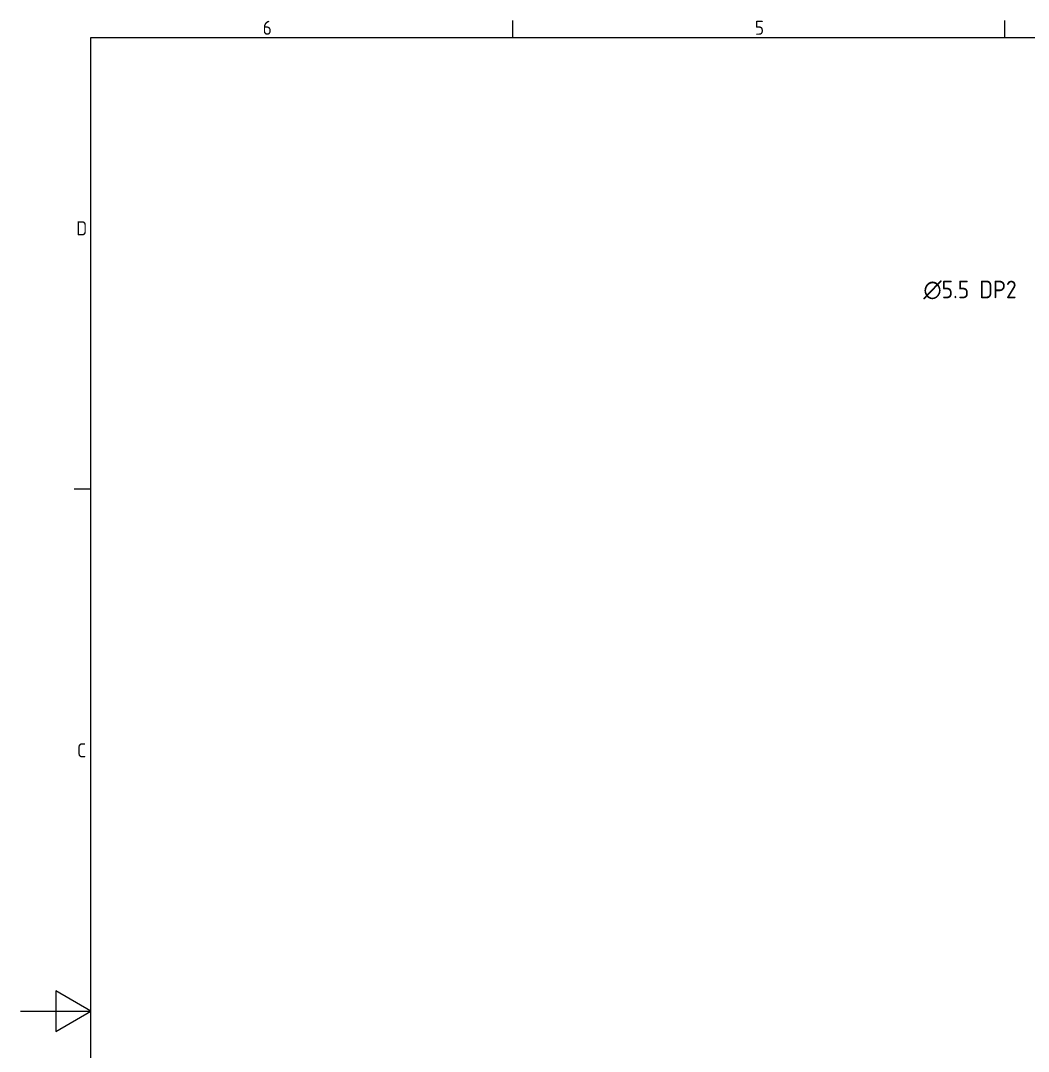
# Model space of a CAD drawing. Header units: millimetres. Extents: x 0 to 2100, y 0 to 1485.
# Drawn here: x 0 to 717, y 714 to 1447 of the extents above; entities that cross this region are included whole.
import ezdxf

# ---------------------------------------------------------------- set-up
doc = ezdxf.new("R2010")
doc.units = ezdxf.units.MM
doc.header["$LTSCALE"] = 5
doc.layers.get('0').update_dxf_attribs({"color": 3, "lineweight": 25})
doc.layers.add('경계(ISO)', color=7, linetype='Continuous', lineweight=25)
doc.layers.add('기호(ISO)', color=5, linetype='Continuous', lineweight=25)
doc.styles.add('문자 텍스트_PSTEK_POSCO', font='isocp.shx')
doc.styles.add('치수 텍스트_PSTEK_POSCO', font='isocp.shx')
doc.dimstyles.new('치수_PSTEK_POSCO$7', dxfattribs={"dimscale": 5, "dimtxt": 2.5, "dimasz": 2.5, "dimexe": 1, "dimexo": 1, "dimgap": 1, "dimtad": 1, "dimrnd": 1e-08, "dimdsep": 46, "dimtxsty": '치수 텍스트_PSTEK_POSCO', "dimblk": 'Filled-2', "dimcen": 0.09, "dimdle": 10, "dimclrd": 7, "dimclre": 7, "dimclrt": 2, "dimadec": 1, "dimazin": 2, "dimtfac": 1, "dimtmove": 0, "dimatfit": 3, "dimfxl": 0, "dimtolj": 1, "dimlwd": -1, "dimlwe": -1, "dimarcsym": 0})

# ---------------------------------------------------------------- blocks, each defined once
blk = doc.blocks.new('경계 Default Border')
at = {"layer": '경계(ISO)'}
for p, q in [((70, 287), (70, 289.4)), ((140, 287), (140, 289.4)), ((10, 222.75), (7.6, 222.75))]:
    blk.add_line(p, q, dxfattribs=at)
at = {"layer": '경계(ISO)', "flags": 128}
for points in [[(10, 10), (10, 287), (410, 287), (410, 10), (10, 10)], [(0, 148.5), (10, 148.5), (5, 151.39), (5, 145.61), (10, 148.5)]]:
    blk.add_lwpolyline(points, dxfattribs=at)
at = {"layer": '경계(ISO)', "color": 2, "char_height": 2, "attachment_point": 7, "style": '문자 텍스트_PSTEK_POSCO'}
for s, insert in [('6', (34.43, 287.38)), ('5', (104.43, 287.38)), ('D', (7.92, 258.86)), ('C', (8.03, 184.61))]:
    blk.add_mtext(s, dxfattribs=dict(at, insert=insert))
blk = doc.blocks.new('Filled-2')
at = {"color": 0}
for p, q in [((0, 0), (-1, 0.233)), ((-1, 0.233), (-1, -0.233)), ((-1, 0), (0, 0)), ((-1, -0.233), (0, 0))]:
    blk.add_line(p, q, dxfattribs=at)
at = {"color": 0, "flags": 128}
blk.add_lwpolyline([(-1, -0.233), (0, 0), (-1, 0.233), (-1, -0.233)], dxfattribs=at)
at = {"color": 0}
blk.add_solid([(-1, -0.233), (0, 0), (-1, 0.233), (-1, -0.233)], dxfattribs=at)

msp = doc.modelspace()

# ---------------------------------------------------------------- block references
at = {"xscale": 5, "yscale": 5, "zscale": 5}
msp.add_blockref('경계 Default Border', (0, 0), dxfattribs=at)

# ---------------------------------------------------------------- texts
at = {"layer": '기호(ISO)', "color": 2, "insert": (642.014, 1255.401), "char_height": 12.5, "width": 75.8889, "attachment_point": 4, "line_spacing_factor": 0.4375, "style": '치수 텍스트_PSTEK_POSCO'}
msp.add_mtext('{\\fAIGDT|b0|i0;\\H12.5000;n\\fisocp|b0|i0;\\H12.5000;5.5 DP2}', dxfattribs=at)

# ---------------------------------------------------------------- leaders
at = {"layer": '기호(ISO)', "color": 7, "annotation_type": 0, "has_hookline": 1, "hookline_direction": 1, "text_width": 72.583}
msp.add_leader([(809.609, 1169.633), (745.431, 1257.249), (722.903, 1255.401)], dimstyle='치수_PSTEK_POSCO$7', override={"dimtad": 0}, dxfattribs=at)

doc.saveas('drawing.dxf')
